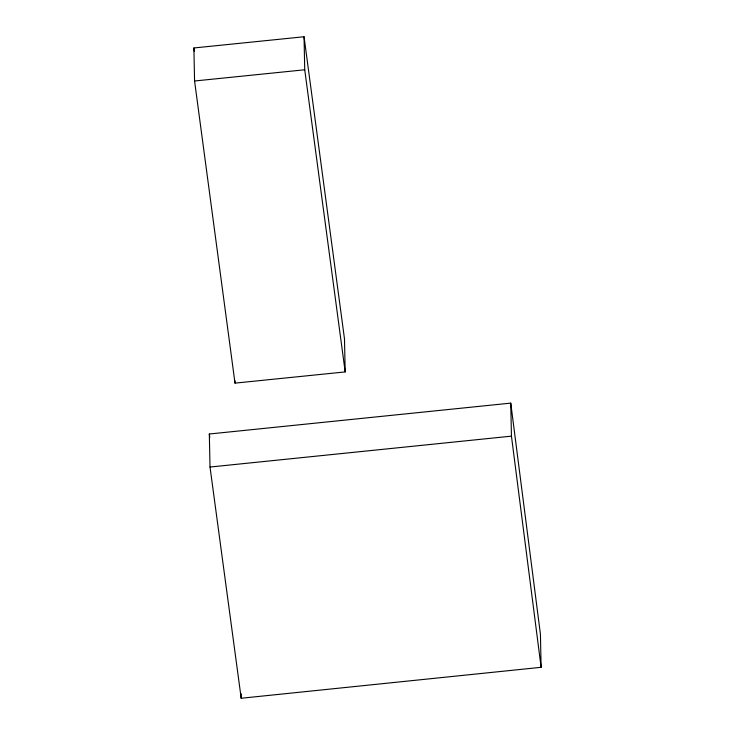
<?xml version="1.0" encoding="UTF-8"?>
<svg xmlns="http://www.w3.org/2000/svg" width="735" height="735" viewBox="0 0 735 735"><rect width="100%" height="100%" fill="white"/><g stroke="black" fill="none" stroke-linecap="round" stroke-linejoin="round"><path stroke-width="1.1" d="M241.199 698.25L541.116 667.307L540.427 634.277L510.751 403.12L209.328 434.008L210.017 467.037L241.199 698.25L241.108 693.693M193.884 47.968L304.042 36.75L344.485 338.89L345.184 371.919L235.007 383.128L194.573 80.997L193.884 47.968L194.334 51.377M194.573 80.997L304.731 69.779L304.042 36.75M210.017 467.037L511.45 436.149L510.751 403.12M209.328 434.008L209.787 437.408M304.731 69.779L345.184 371.919M511.45 436.149L541.116 667.307M234.961 380.849L235.007 383.128"/></g></svg>
